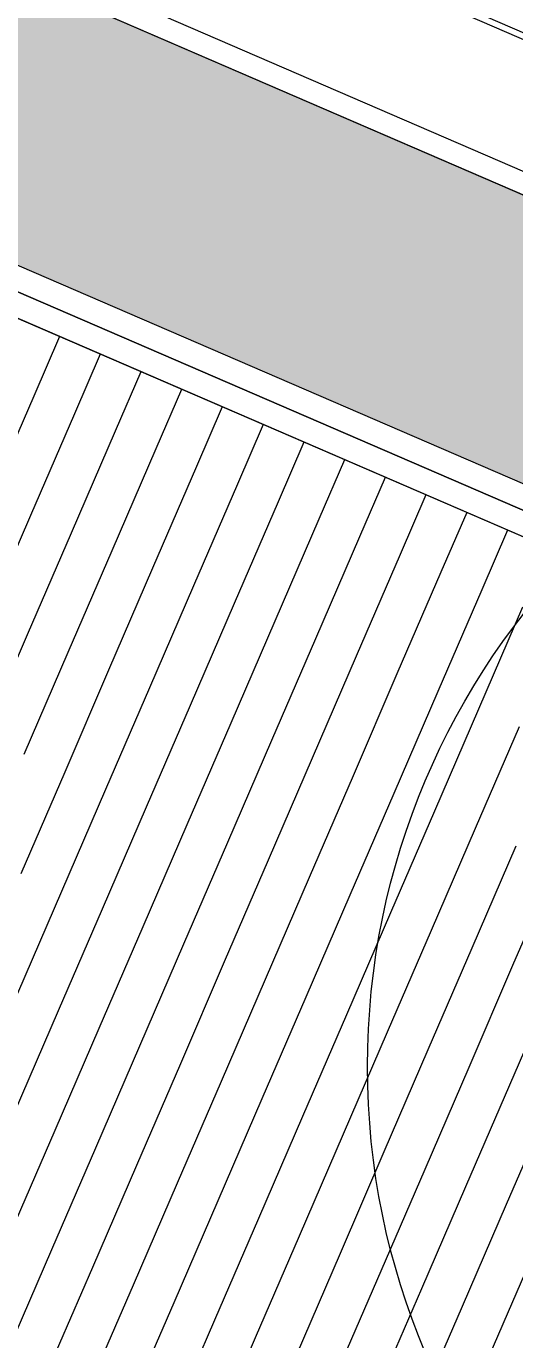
# Model space of a CAD drawing. Header units: millimetres. Extents: x 12535370 to 12566104, y 356204400 to 356234587.
# Drawn here: x 12544628 to 12545626, y 356220425 to 356223107 of the extents above; entities that cross this region are included whole.
import ezdxf

# ---------------------------------------------------------------- set-up
doc = ezdxf.new("R2010")
doc.units = ezdxf.units.MM
doc.header["$MEASUREMENT"] = 0
doc.linetypes.add('Dot & Dashed', pattern=[6702.78, 3527.78, -1763.89, 0, -1411.11])
for name, color, linetype in [('New_045 Dachkonstruktionen', 7, 'Continuous'), ('New_080 Raumdefinitionen', 7, 'Continuous'), ('New_255 Plangrafiken', 7, 'Continuous'), ('New_GRUNDSTÜCKSGRENZE', 7, 'Continuous')]:
    doc.layers.add(name, color=color, linetype=linetype)
for name, color, linetype, lineweight in [('New_045 Dachkonstruktionen_Pen_No__1', 7, 'Continuous', 13), ('New_255 Plangrafiken_Pen_No__1', 7, 'Continuous', 13), ('New_255 Plangrafiken_Pen_No__39', 8, 'Continuous', 13), ('New_GRUNDSTÜCKSGRENZE_Pen_No__1', 7, 'Continuous', 13), ('New_HKLS1_Pen_No__83', 30, 'Continuous', 13)]:
    doc.layers.add(name, color=color, linetype=linetype, lineweight=lineweight)
doc.layers.add('New_255 Plangrafiken_Pen_No__38', color=253, linetype='Continuous', lineweight=13, true_color=0xa2a2a2)
doc.styles.add('GENERATED_STYLE_1', font='arial.ttf')
doc.linetypes.add('Blase', pattern='A,0,[1,DD - Rennweg 15_1030 Wien_AusfÃ¼rung-2026-06-121.Shx,S=15.817082,R=0,X=-0.000255191,Y=0.048578],-1983.5,0', length=1983.5)
doc.dimstyles.new('GENERATED_STYLE__1', dxfattribs={"dimtxt": 125, "dimasz": 47.5, "dimexe": 0.18, "dimexo": 2, "dimgap": 0, "dimtad": 1, "dimlfac": 0.001, "dimzin": 0, "dimdsep": 46, "dimtxsty": 'GENERATED_STYLE_1', "dimblk": 'ARROWHEAD_2', "dimblk1": 'ARROWHEAD_2', "dimblk2": 'ARROWHEAD_2', "dimcen": 0.09, "dimclrd": 7, "dimclre": 7, "dimclrt": 7, "dimadec": 0, "dimazin": 0, "dimtfac": 1, "dimtdec": 4, "dimtmove": 0, "dimatfit": 3, "dimfxl": 1, "dimtolj": 1, "dimtzin": 0, "dimarcsym": 0})

# ---------------------------------------------------------------- blocks, each defined once
blk = doc.blocks.new('*X22', base_point=(12240439.2, 356160438.4))
at = {"layer": 'New_255 Plangrafiken_Pen_No__39', "color": 8, "linetype": 'Continuous', "lineweight": 13}
for p, q in [((12544695.6, 356222473.3), (12544643.1, 356222351.8)), ((12544695.6, 356222473.3), (12544643.1, 356222351.8)), ((12544778.8, 356222437.3), (12544726.3, 356222315.8)), ((12544778.8, 356222437.3), (12544726.3, 356222315.8)), ((12544862, 356222401.4), (12544809.5, 356222279.9)), ((12544862, 356222401.4), (12544809.5, 356222279.9)), ((12544945.2, 356222365.4), (12544892.7, 356222244)), ((12544945.2, 356222365.4), (12544892.7, 356222244)), ((12544643.1, 356222351.8), (12544553.3, 356222143.8)), ((12544643.1, 356222351.8), (12544553.3, 356222143.8)), ((12544726.3, 356222315.8), (12544636.5, 356222107.8)), ((12544726.3, 356222315.8), (12544636.5, 356222107.8)), ((12545028.4, 356222329.5), (12544975.9, 356222208)), ((12545028.4, 356222329.5), (12544975.9, 356222208)), ((12545111.6, 356222293.5), (12545059.2, 356222172.1)), ((12545111.6, 356222293.5), (12545059.2, 356222172.1)), ((12544809.5, 356222279.9), (12544719.7, 356222071.9)), ((12544809.5, 356222279.9), (12544719.7, 356222071.9)), ((12545194.8, 356222257.6), (12545142.4, 356222136.1)), ((12545194.8, 356222257.6), (12545142.4, 356222136.1)), ((12544892.7, 356222244), (12544802.9, 356222035.9)), ((12544892.7, 356222244), (12544802.9, 356222035.9)), ((12544975.9, 356222208), (12544886.1, 356222000)), ((12544975.9, 356222208), (12544886.1, 356222000)), ((12545278, 356222221.7), (12545225.6, 356222100.2)), ((12545278, 356222221.7), (12545225.6, 356222100.2)), ((12545361.3, 356222185.7), (12545308.8, 356222064.2)), ((12545361.3, 356222185.7), (12545308.8, 356222064.2)), ((12545059.2, 356222172.1), (12544969.3, 356221964)), ((12545059.2, 356222172.1), (12544969.3, 356221964)), ((12545142.4, 356222136.1), (12545052.5, 356221928.1)), ((12545142.4, 356222136.1), (12545052.5, 356221928.1)), ((12545444.5, 356222149.8), (12545392, 356222028.3)), ((12545444.5, 356222149.8), (12545392, 356222028.3)), ((12544636.5, 356222107.8), (12544546.6, 356221899.8)), ((12544636.5, 356222107.8), (12544546.6, 356221899.8)), ((12545225.6, 356222100.2), (12545135.7, 356221892.2)), ((12545225.6, 356222100.2), (12545135.7, 356221892.2)), ((12545527.7, 356222113.8), (12545475.2, 356221992.3)), ((12545527.7, 356222113.8), (12545475.2, 356221992.3)), ((12544719.7, 356222071.9), (12544629.8, 356221863.9)), ((12544719.7, 356222071.9), (12544629.8, 356221863.9)), ((12545610.9, 356222077.9), (12545558.4, 356221956.4)), ((12545610.9, 356222077.9), (12545558.4, 356221956.4)), ((12545308.8, 356222064.2), (12545218.9, 356221856.2)), ((12545308.8, 356222064.2), (12545218.9, 356221856.2)), ((12544802.9, 356222035.9), (12544713, 356221827.9)), ((12544802.9, 356222035.9), (12544713, 356221827.9)), ((12545392, 356222028.3), (12545302.1, 356221820.3)), ((12545392, 356222028.3), (12545302.1, 356221820.3)), ((12544886.1, 356222000), (12544796.2, 356221792)), ((12544886.1, 356222000), (12544796.2, 356221792)), ((12545475.2, 356221992.3), (12545385.3, 356221784.3)), ((12545475.2, 356221992.3), (12545385.3, 356221784.3)), ((12544969.3, 356221964), (12544879.4, 356221756)), ((12544969.3, 356221964), (12544879.4, 356221756)), ((12545558.4, 356221956.4), (12545468.5, 356221748.4)), ((12545558.4, 356221956.4), (12545468.5, 356221748.4)), ((12545052.5, 356221928.1), (12544962.6, 356221720.1)), ((12545052.5, 356221928.1), (12544962.6, 356221720.1)), ((12545641.6, 356221920.5), (12545551.7, 356221712.4)), ((12545641.6, 356221920.5), (12545551.7, 356221712.4)), ((12545135.7, 356221892.2), (12545045.8, 356221684.1)), ((12545135.7, 356221892.2), (12545045.8, 356221684.1)), ((12544629.8, 356221863.9), (12544540, 356221655.8)), ((12544629.8, 356221863.9), (12544540, 356221655.8)), ((12545218.9, 356221856.2), (12545129.1, 356221648.2)), ((12545218.9, 356221856.2), (12545129.1, 356221648.2)), ((12544713, 356221827.9), (12544623.2, 356221619.9)), ((12544713, 356221827.9), (12544623.2, 356221619.9)), ((12545302.1, 356221820.3), (12545212.3, 356221612.3)), ((12545302.1, 356221820.3), (12545212.3, 356221612.3)), ((12544796.2, 356221792), (12544706.4, 356221584)), ((12544796.2, 356221792), (12544706.4, 356221584)), ((12545385.3, 356221784.3), (12545295.5, 356221576.3)), ((12545385.3, 356221784.3), (12545295.5, 356221576.3)), ((12544879.4, 356221756), (12544789.6, 356221548)), ((12544879.4, 356221756), (12544789.6, 356221548)), ((12545468.5, 356221748.4), (12545378.7, 356221540.4)), ((12545468.5, 356221748.4), (12545378.7, 356221540.4)), ((12544962.6, 356221720.1), (12544872.8, 356221512.1)), ((12544962.6, 356221720.1), (12544872.8, 356221512.1)), ((12545551.7, 356221712.4), (12545461.9, 356221504.4)), ((12545551.7, 356221712.4), (12545461.9, 356221504.4)), ((12545045.8, 356221684.1), (12544956, 356221476.1)), ((12545045.8, 356221684.1), (12544956, 356221476.1)), ((12545634.9, 356221676.5), (12545545.1, 356221468.5)), ((12545634.9, 356221676.5), (12545545.1, 356221468.5)), ((12545129.1, 356221648.2), (12545039.2, 356221440.2)), ((12545129.1, 356221648.2), (12545039.2, 356221440.2)), ((12545212.3, 356221612.3), (12545122.4, 356221404.2)), ((12545212.3, 356221612.3), (12545122.4, 356221404.2)), ((12544706.4, 356221584), (12544616.5, 356221375.9)), ((12544706.4, 356221584), (12544616.5, 356221375.9)), ((12545295.5, 356221576.3), (12545205.6, 356221368.3)), ((12545295.5, 356221576.3), (12545205.6, 356221368.3)), ((12544789.6, 356221548), (12544699.7, 356221340)), ((12544789.6, 356221548), (12544699.7, 356221340)), ((12545378.7, 356221540.4), (12545288.8, 356221332.4)), ((12545378.7, 356221540.4), (12545288.8, 356221332.4)), ((12544872.8, 356221512.1), (12544782.9, 356221304.1)), ((12544872.8, 356221512.1), (12544782.9, 356221304.1)), ((12545461.9, 356221504.4), (12545372, 356221296.4)), ((12545461.9, 356221504.4), (12545372, 356221296.4)), ((12544956, 356221476.1), (12544866.1, 356221268.1)), ((12544956, 356221476.1), (12544866.1, 356221268.1)), ((12545545.1, 356221468.5), (12545455.2, 356221260.5)), ((12545545.1, 356221468.5), (12545455.2, 356221260.5)), ((12545039.2, 356221440.2), (12544949.3, 356221232.2)), ((12545039.2, 356221440.2), (12544949.3, 356221232.2)), ((12545628.3, 356221432.5), (12545538.4, 356221224.5)), ((12545628.3, 356221432.5), (12545538.4, 356221224.5)), ((12545122.4, 356221404.2), (12545032.5, 356221196.2)), ((12545122.4, 356221404.2), (12545032.5, 356221196.2)), ((12545711.5, 356221396.6), (12545621.6, 356221188.6)), ((12545711.5, 356221396.6), (12545621.6, 356221188.6)), ((12545205.6, 356221368.3), (12545115.7, 356221160.3)), ((12545205.6, 356221368.3), (12545115.7, 356221160.3)), ((12544699.7, 356221340), (12544609.9, 356221132)), ((12544699.7, 356221340), (12544609.9, 356221132)), ((12545288.8, 356221332.4), (12545199, 356221124.3)), ((12545288.8, 356221332.4), (12545199, 356221124.3)), ((12544782.9, 356221304.1), (12544693.1, 356221096)), ((12544782.9, 356221304.1), (12544693.1, 356221096)), ((12545372, 356221296.4), (12545282.2, 356221088.4)), ((12545372, 356221296.4), (12545282.2, 356221088.4)), ((12544866.1, 356221268.1), (12544776.3, 356221060.1)), ((12544866.1, 356221268.1), (12544776.3, 356221060.1)), ((12545455.2, 356221260.5), (12545365.4, 356221052.4)), ((12545455.2, 356221260.5), (12545365.4, 356221052.4)), ((12544949.3, 356221232.2), (12544859.5, 356221024.2)), ((12544949.3, 356221232.2), (12544859.5, 356221024.2)), ((12545538.4, 356221224.5), (12545448.6, 356221016.5)), ((12545538.4, 356221224.5), (12545448.6, 356221016.5)), ((12545032.5, 356221196.2), (12544942.7, 356220988.2)), ((12545032.5, 356221196.2), (12544942.7, 356220988.2)), ((12545621.6, 356221188.6), (12545531.8, 356220980.6)), ((12545621.6, 356221188.6), (12545531.8, 356220980.6)), ((12545115.7, 356221160.3), (12545025.9, 356220952.3)), ((12545115.7, 356221160.3), (12545025.9, 356220952.3)), ((12545704.8, 356221152.6), (12545615, 356220944.6)), ((12545704.8, 356221152.6), (12545615, 356220944.6)), ((12545199, 356221124.3), (12545109.1, 356220916.3)), ((12545199, 356221124.3), (12545109.1, 356220916.3)), ((12544693.1, 356221096), (12544603.2, 356220888)), ((12544693.1, 356221096), (12544603.2, 356220888)), ((12545282.2, 356221088.4), (12545192.3, 356220880.4)), ((12545282.2, 356221088.4), (12545192.3, 356220880.4)), ((12544776.3, 356221060.1), (12544686.4, 356220852.1)), ((12544776.3, 356221060.1), (12544686.4, 356220852.1)), ((12545365.4, 356221052.4), (12545275.5, 356220844.4)), ((12545365.4, 356221052.4), (12545275.5, 356220844.4)), ((12544859.5, 356221024.2), (12544769.6, 356220816.1)), ((12544859.5, 356221024.2), (12544769.6, 356220816.1)), ((12545448.6, 356221016.5), (12545358.7, 356220808.5)), ((12545448.6, 356221016.5), (12545358.7, 356220808.5)), ((12544942.7, 356220988.2), (12544852.8, 356220780.2)), ((12544942.7, 356220988.2), (12544852.8, 356220780.2)), ((12545531.8, 356220980.6), (12545441.9, 356220772.5)), ((12545531.8, 356220980.6), (12545441.9, 356220772.5)), ((12545025.9, 356220952.3), (12544936, 356220744.2)), ((12545025.9, 356220952.3), (12544936, 356220744.2)), ((12545615, 356220944.6), (12545525.1, 356220736.6)), ((12545615, 356220944.6), (12545525.1, 356220736.6)), ((12545109.1, 356220916.3), (12545019.2, 356220708.3)), ((12545109.1, 356220916.3), (12545019.2, 356220708.3)), ((12545698.2, 356220908.7), (12545608.3, 356220700.7)), ((12545698.2, 356220908.7), (12545608.3, 356220700.7)), ((12545192.3, 356220880.4), (12545102.4, 356220672.4)), ((12545192.3, 356220880.4), (12545102.4, 356220672.4)), ((12544686.4, 356220852.1), (12544596.5, 356220644.1)), ((12544686.4, 356220852.1), (12544596.5, 356220644.1)), ((12545275.5, 356220844.4), (12545185.6, 356220636.4)), ((12545275.5, 356220844.4), (12545185.6, 356220636.4)), ((12544769.6, 356220816.1), (12544679.8, 356220608.1)), ((12544769.6, 356220816.1), (12544679.8, 356220608.1)), ((12545358.7, 356220808.5), (12545268.9, 356220600.5)), ((12545358.7, 356220808.5), (12545268.9, 356220600.5)), ((12544852.8, 356220780.2), (12544763, 356220572.2)), ((12544852.8, 356220780.2), (12544763, 356220572.2)), ((12545441.9, 356220772.5), (12545352.1, 356220564.5)), ((12545441.9, 356220772.5), (12545352.1, 356220564.5)), ((12544936, 356220744.2), (12544846.2, 356220536.2)), ((12544936, 356220744.2), (12544846.2, 356220536.2)), ((12545525.1, 356220736.6), (12545435.3, 356220528.6)), ((12545525.1, 356220736.6), (12545435.3, 356220528.6)), ((12545019.2, 356220708.3), (12544929.4, 356220500.3)), ((12545019.2, 356220708.3), (12544929.4, 356220500.3)), ((12545608.3, 356220700.7), (12545518.5, 356220492.6)), ((12545608.3, 356220700.7), (12545518.5, 356220492.6)), ((12545102.4, 356220672.4), (12545012.6, 356220464.3)), ((12545102.4, 356220672.4), (12545012.6, 356220464.3)), ((12545691.5, 356220664.7), (12545601.7, 356220456.7)), ((12545691.5, 356220664.7), (12545601.7, 356220456.7)), ((12545185.6, 356220636.4), (12545095.8, 356220428.4)), ((12545185.6, 356220636.4), (12545095.8, 356220428.4)), ((12544679.8, 356220608.1), (12544589.9, 356220400.1)), ((12544679.8, 356220608.1), (12544589.9, 356220400.1)), ((12545268.9, 356220600.5), (12545179, 356220392.5)), ((12545268.9, 356220600.5), (12545179, 356220392.5)), ((12544763, 356220572.2), (12544673.1, 356220364.2)), ((12544763, 356220572.2), (12544673.1, 356220364.2)), ((12545352.1, 356220564.5), (12545262.2, 356220356.5)), ((12545352.1, 356220564.5), (12545262.2, 356220356.5)), ((12544846.2, 356220536.2), (12544756.3, 356220328.2)), ((12544846.2, 356220536.2), (12544756.3, 356220328.2)), ((12545435.3, 356220528.6), (12545345.4, 356220320.6)), ((12545435.3, 356220528.6), (12545345.4, 356220320.6)), ((12544929.4, 356220500.3), (12544839.5, 356220292.3)), ((12544929.4, 356220500.3), (12544839.5, 356220292.3)), ((12545518.5, 356220492.6), (12545428.6, 356220284.6)), ((12545518.5, 356220492.6), (12545428.6, 356220284.6)), ((12545012.6, 356220464.3), (12544922.7, 356220256.3)), ((12545012.6, 356220464.3), (12544922.7, 356220256.3)), ((12545601.7, 356220456.7), (12545511.8, 356220248.7)), ((12545601.7, 356220456.7), (12545511.8, 356220248.7)), ((12545095.8, 356220428.4), (12545005.9, 356220220.4)), ((12545095.8, 356220428.4), (12545005.9, 356220220.4))]:
    blk.add_line(p, q, dxfattribs=at)
blk = doc.blocks.new('Fill_8', base_point=(12240439.2, 356160438.4))
at = {"layer": 'New_255 Plangrafiken_Pen_No__1', "color": 7, "linetype": 'Continuous', "lineweight": 13, "flags": 128}
blk.add_lwpolyline([(12543775.7, 356222870.6), (12542401, 356219339.3), (12542722.6, 356219200.3), (12542590.8, 356218895.1), (12555592.9, 356213278.5), (12555257.1, 356215439.6), (12554698.2, 356215681), (12554678.4, 356215635.1), (12553145.9, 356216299.7), (12552809, 356215519.6), (12550881.1, 356216352.3), (12551218.3, 356217132.7), (12550707.9, 356217353.3), (12551252.5, 356218613.9), (12553915, 356217463.7), (12554288.8, 356218329.1), (12550457.2, 356219984.3), (12549776.9, 356224310.1), (12547607.2, 356225247.3), (12546139.4, 356221849.6)], close=True, dxfattribs=at)
at = {"layer": 'New_255 Plangrafiken_Pen_No__39', "color": 8, "linetype": 'Continuous', "lineweight": 13}
blk.add_blockref('*X22', (12240439.2, 356160438.4), dxfattribs=at)
blk = doc.blocks.new('Roof_3', base_point=(12544625.9, 356227939.6))
at = {"layer": 'New_045 Dachkonstruktionen_Pen_No__1', "color": 7, "linetype": 'Continuous', "lineweight": 13, "flags": 128}
for points in [[(12543114.9, 356224172.3), (12546401.9, 356222752.3)], [(12543119.6, 356224184.3), (12546407.1, 356222764.2)], [(12546303.9, 356222525.3), (12543022.1, 356223943)]]:
    blk.add_lwpolyline(points, dxfattribs=at)
blk = doc.blocks.new('Polyline_2', base_point=(12541250.4, 356211075.1))
at = {"layer": 'New_255 Plangrafiken_Pen_No__1', "color": 7, "linetype": 'Dot & Dashed', "lineweight": 13, "flags": 128}
blk.add_lwpolyline([(12541250.4, 356211075.1), (12541043.5, 356211164.5), (12550464.5, 356232973.1), (12550472.7, 356232969.6)], dxfattribs=at)
blk = doc.blocks.new('*D92', base_point=(12240439.2, 356160438.4))
at = {"layer": 'New_GRUNDSTÜCKSGRENZE_Pen_No__1', "color": 7, "linetype": 'Continuous', "lineweight": 13, "transparency": 16777216}
for p, q in [((12546569.8, 356221772.6), (12548037.6, 356225170.3)), ((12546548.3, 356221801.5), (12546591.4, 356221743.6)), ((12546612.8, 356221754), (12546526.8, 356221791.2)), ((12544508.7, 356217001.2), (12546569.8, 356221772.6)), ((12544487.1, 356217030.2), (12544530.2, 356216972.3)), ((12544551.7, 356216982.6), (12544465.6, 356217019.8)), ((12544496.6, 356216973.2), (12544508.7, 356217001.2))]:
    blk.add_line(p, q, dxfattribs=at)
at = {"layer": 'New_GRUNDSTÜCKSGRENZE_Pen_No__1', "color": 7, "lineweight": 13, "transparency": 16777216, "insert": (12545450.1, 356219243.7), "char_height": 125, "attachment_point": 7, "rotation": 66.6365, "style": 'GENERATED_STYLE_1'}
blk.add_mtext('\\A1;{\\pql;\\fArial|b0|i0|c0|p0;\\W1.000000;5,20}', dxfattribs=at)
blk = doc.blocks.new('ARROWHEAD_2')
at = {"color": 0, "linetype": 'Continuous', "lineweight": 0}
for p, q in [((-0.378, -0.655), (0.378, 0.655)), ((0, 0), (-1, 0))]:
    blk.add_line(p, q, dxfattribs=at)

msp = doc.modelspace()

# ---------------------------------------------------------------- hatches: boundary and pattern name
at = {"layer": 'New_255 Plangrafiken_Pen_No__1', "linetype": 'Continuous', "lineweight": 13}
h = msp.add_hatch(dxfattribs=at)
h.set_pattern_fill('DOUBLE_1_8', style=0, pattern_type=2)
h.set_pattern_definition([(67.362, (12545980, 356226374.4), (-1212.73, 910.9), []), (67.362, (12545845.3, 356226475.7), (-1212.73, 910.9), [])])
h.paths.add_polyline_path([(12543006.793, 356223901.327), (12545475.444, 356222834.911), (12546301.861, 356222477.912), (12548026.618, 356226470.559), (12544625.934, 356227939.598)])
h.paths.add_polyline_path([(12544792.462, 356224353.201), (12545401.332, 356225762.677), (12546529.638, 356225275.268), (12545920.768, 356223865.792)], flags=0)
at = {"layer": 'New_255 Plangrafiken_Pen_No__38', "linetype": 'Continuous', "lineweight": 13, "true_color": 0xa2a2a2}
msp.add_hatch(color=253, dxfattribs=at).paths.add_polyline_path([(12542808.151, 356223397.546), (12546087.221, 356221981.042), (12546301.861, 356222477.912), (12543022.791, 356223894.416)])

# ---------------------------------------------------------------- linework, layer by layer
at = {"layer": 'New_080 Raumdefinitionen', "color": 21, "linetype": 'Continuous', "lineweight": 0, "true_color": 0xffa8a8, "flags": 128}
msp.add_lwpolyline([(12542280.303, 356219029.271), (12555592.899, 356213278.45), (12555257.083, 356215439.554), (12554698.236, 356215680.967), (12554658.579, 356215589.166), (12550686.955, 356217304.842), (12551252.455, 356218613.92), (12553915.001, 356217463.744), (12554288.841, 356218329.147), (12550575.415, 356219933.285), (12550457.245, 356219984.332), (12549776.913, 356224310.057), (12547607.171, 356225247.35), (12546139.389, 356221849.577), (12543775.698, 356222870.65)], close=True, dxfattribs=at)
at = {"layer": 'New_255 Plangrafiken_Pen_No__1', "color": 7, "linetype": 'Continuous', "lineweight": 13, "flags": 128}
for points in [[(12543006.793, 356223901.327), (12545475.444, 356222834.911), (12546301.861, 356222477.912), (12548026.618, 356226470.559), (12544625.934, 356227939.598)], [(12542808.151, 356223397.546), (12546087.221, 356221981.042), (12546301.861, 356222477.912), (12543022.791, 356223894.416)]]:
    msp.add_lwpolyline(points, close=True, dxfattribs=at)
at = {"layer": 'New_255 Plangrafiken_Pen_No__1', "color": 7, "linetype": 'Continuous', "lineweight": 13}
for points in [[(12542355.074, 356219359.11), (12543747.917, 356222937.117), (12546113.317, 356221915.305), (12548056.951, 356226414.695), (12551474.193, 356224938.503), (12552054.476, 356221248.919)], [(12554282.597, 356218440.776), (12554262.768, 356218394.875), (12550502.359, 356220019.31), (12549822.026, 356224345.035), (12547581.098, 356225313.078), (12546113.317, 356221915.305), (12543747.917, 356222937.117), (12542355.074, 356219359.11)]]:
    msp.add_lwpolyline(points, dxfattribs=at)
at = {"layer": 'New_HKLS1_Pen_No__83', "color": 30, "linetype": 'Blase', "lineweight": 13}
msp.add_circle((12546824.827, 356220982.454), 1499.741, dxfattribs=at)

# ---------------------------------------------------------------- block references
at = {"layer": 'New_045 Dachkonstruktionen', "color": 7, "linetype": 'Continuous', "lineweight": 13}
msp.add_blockref('Roof_3', (12544625.934, 356227939.598), dxfattribs=at)
at = {"layer": 'New_255 Plangrafiken', "color": 7, "linetype": 'Dot & Dashed', "lineweight": 13}
msp.add_blockref('Polyline_2', (12541250.431, 356211075.105), dxfattribs=at)
at = {"layer": 'New_255 Plangrafiken_Pen_No__39', "color": 8, "linetype": 'Continuous', "lineweight": 13}
msp.add_blockref('Fill_8', (12240439.157, 356160438.356), dxfattribs=at)

# ---------------------------------------------------------------- dimensions: what is measured, and where the dimension line sits
at = {"layer": 'New_GRUNDSTÜCKSGRENZE', "color": 7, "linetype": 'Continuous', "lineweight": 13}
dim = msp.add_linear_dim(base=(12546569.818, 356221772.568), p1=(12544025.805, 356217209.816), p2=(12546087.221, 356221981.042), angle=66.636458, dimstyle='GENERATED_STYLE__1', dxfattribs=at)
dim.commit()
dim.dimension.update_dxf_attribs({"geometry": '*D92', "text_midpoint": (12545456.938, 356219417.003), "dimtype": 160, "text_rotation": 66.636458})

doc.saveas('drawing.dxf')
